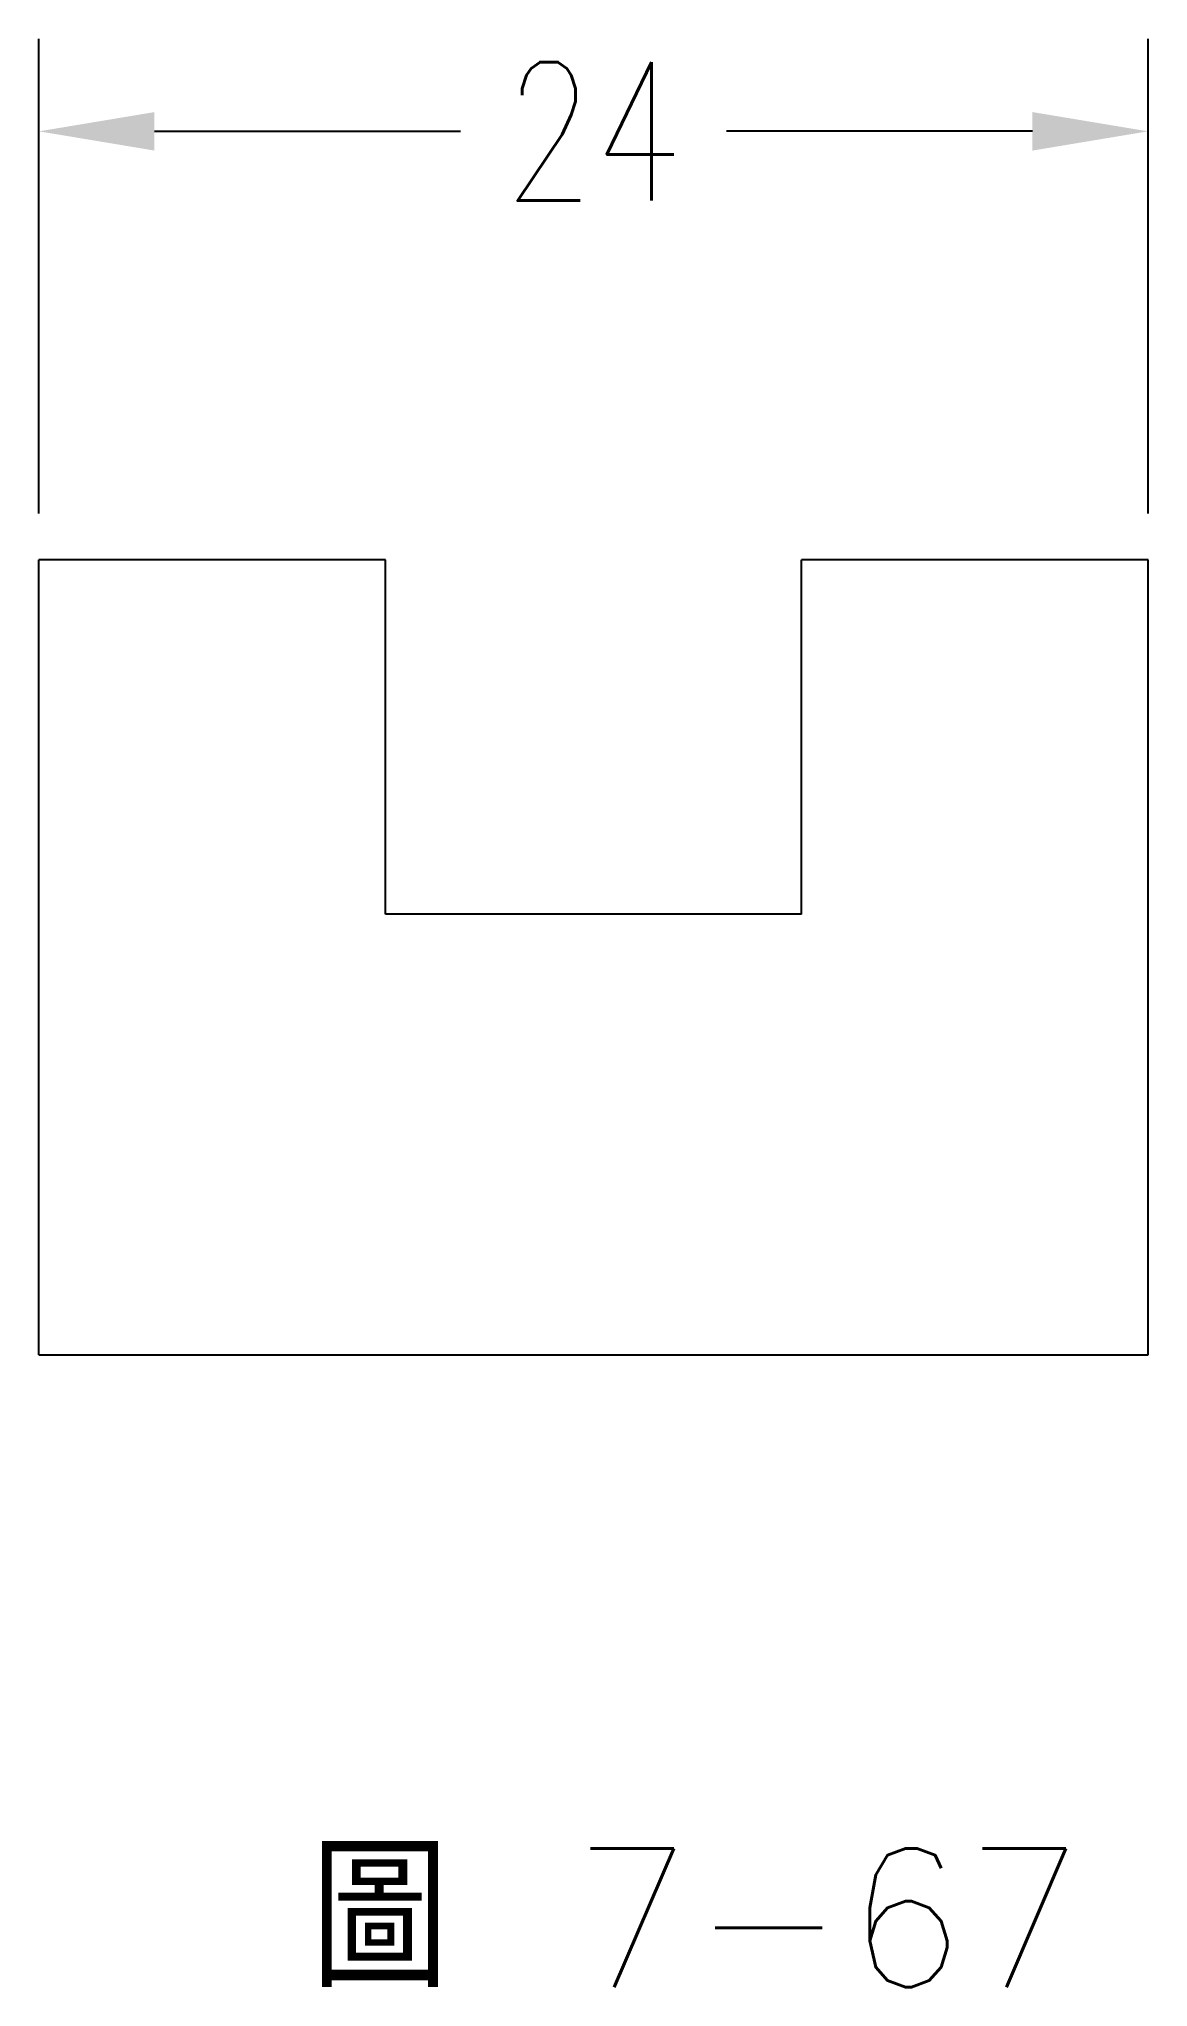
# Model space of a CAD drawing. Extents: x 71.5 to 95.5, y -455.2 to -413.
import ezdxf

# ---------------------------------------------------------------- set-up
doc = ezdxf.new("R2010")
doc.units = 0
doc.layers.get('0').update_dxf_attribs({"color": 3, "linetype": 'CONTINUOUS'})
doc.layers.get('DEFPOINTS').update_dxf_attribs({"color": 3, "linetype": 'CONTINUOUS'})
doc.layers.add('輪廓線', color=7, linetype='CONTINUOUS')
doc.styles.add('CNS1', font='txt.shx', dxfattribs={"height": 3, "bigfont": 'chineset.shx'})
doc.styles.add('CNS75', font='txt.shx', dxfattribs={"width": 0.75, "height": 3})
doc.dimstyles.new('CNS', dxfattribs={"dimscale": 0, "dimtxt": 3, "dimasz": 2.5, "dimexe": 2, "dimexo": 1, "dimgap": 1, "dimtad": 1, "dimdec": 1, "dimdsep": 46, "dimtxsty": 'CNS75', "dimcen": 0, "dimclrd": 3, "dimclre": 3, "dimclrt": 3, "dimadec": 0, "dimazin": 0, "dimtp": 0.3, "dimtm": 0.3, "dimtfac": 1, "dimtdec": 1, "dimtmove": 0, "dimatfit": 3, "dimfxl": 2, "dimtolj": 1, "dimtzin": 0, "dimarcsym": 0})

# ---------------------------------------------------------------- blocks, each defined once
blk = doc.blocks.new('*D54')
at = {"color": 3, "lineweight": -2}
for p, q in [((71.469, -423.271), (71.469, -412.994)), ((95.469, -423.271), (95.469, -412.994)), ((73.969, -414.994), (80.594, -414.994)), ((92.969, -414.994), (86.344, -414.994))]:
    blk.add_line(p, q, dxfattribs=at)
at = {"color": 3}
for points in [[(73.969, -414.577), (73.969, -415.411), (71.469, -414.994)], [(92.969, -414.577), (92.969, -415.411), (95.469, -414.994)]]:
    blk.add_solid(points, dxfattribs=at)
at = {"layer": 'DEFPOINTS', "color": 0}
for p in [(95.469, -414.994), (71.469, -424.271), (95.469, -424.271)]:
    blk.add_point(p, dxfattribs=at)
at = {"color": 3, "insert": (83.469, -414.994), "char_height": 3, "attachment_point": 5, "style": 'CNS75'}
blk.add_mtext('\\A1;24', dxfattribs=at)

msp = doc.modelspace()

# ---------------------------------------------------------------- linework, layer by layer
at = {"layer": '輪廓線'}
for p, q in [((71.469, -441.485), (71.469, -424.271)), ((78.969, -424.271), (71.469, -424.271)), ((78.969, -431.948), (78.969, -424.271)), ((87.969, -431.948), (87.969, -424.271)), ((95.469, -424.271), (87.969, -424.271)), ((95.469, -441.485), (95.469, -424.271)), ((87.969, -431.948), (78.969, -431.948)), ((71.469, -441.485), (95.469, -441.485))]:
    msp.add_line(p, q, dxfattribs=at)

# ---------------------------------------------------------------- texts
at = {"layer": '輪廓線', "style": 'CNS1'}
msp.add_text('圖 7-67', height=3, dxfattribs=at).set_placement((77.345, -455.177))

# ---------------------------------------------------------------- dimensions: what is measured, and where the dimension line sits
at = {"color": 2}
dim = msp.add_linear_dim(base=(95.469, -414.994), p1=(71.469, -424.271), p2=(95.469, -424.271), dimstyle='CNS', override={"dimscale": 1, "dimtad": 0}, dxfattribs=at)
dim.commit()
dim.dimension.update_dxf_attribs({"geometry": '*D54', "text_midpoint": (83.469, -414.994)})

doc.saveas('drawing.dxf')
